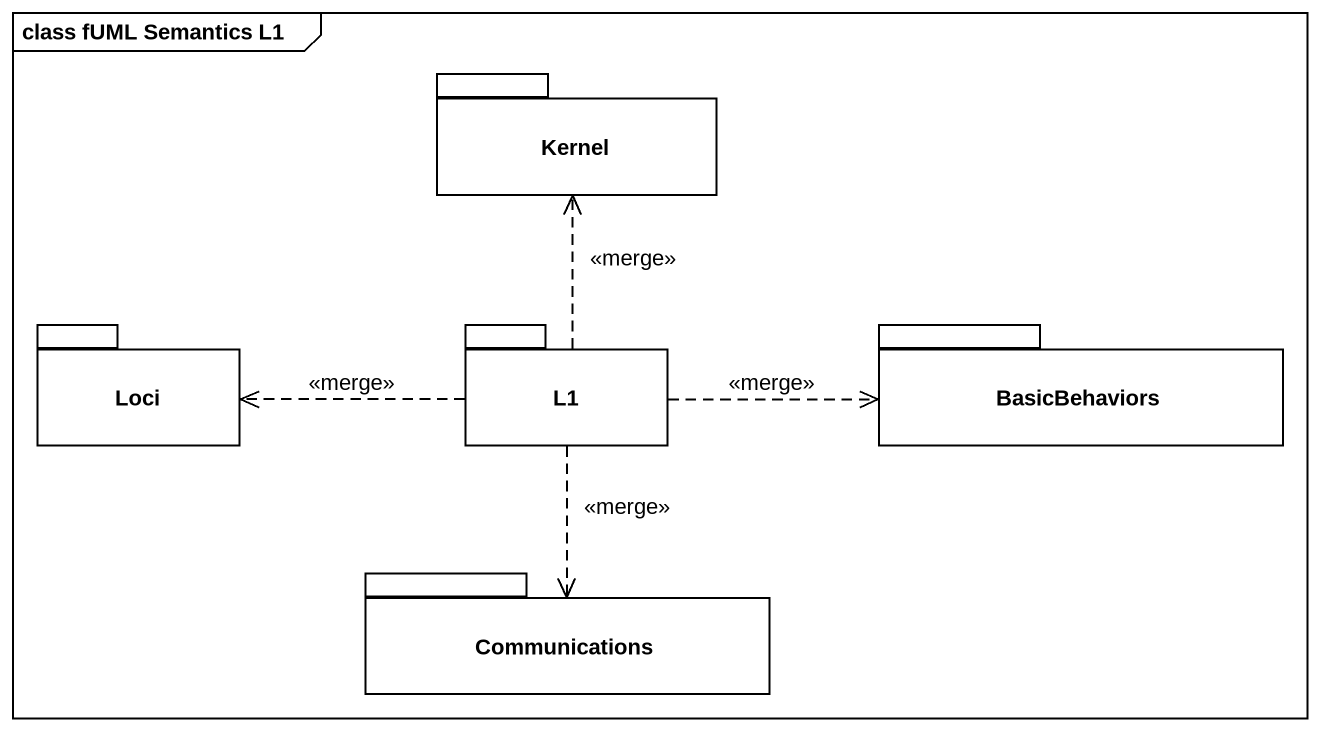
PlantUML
@startuml
mainframe class fUML Semantics L1
package Kernel {
}
package Loci {
}
package L1 {
}
package BasicBehaviors {
}
package Communications {
}
L1 .up.> Kernel : <<merge>>
L1 .left.> Loci : <<merge>>
L1 .right.> BasicBehaviors : <<merge>>
L1 ..> Communications : <<merge>>
@enduml
